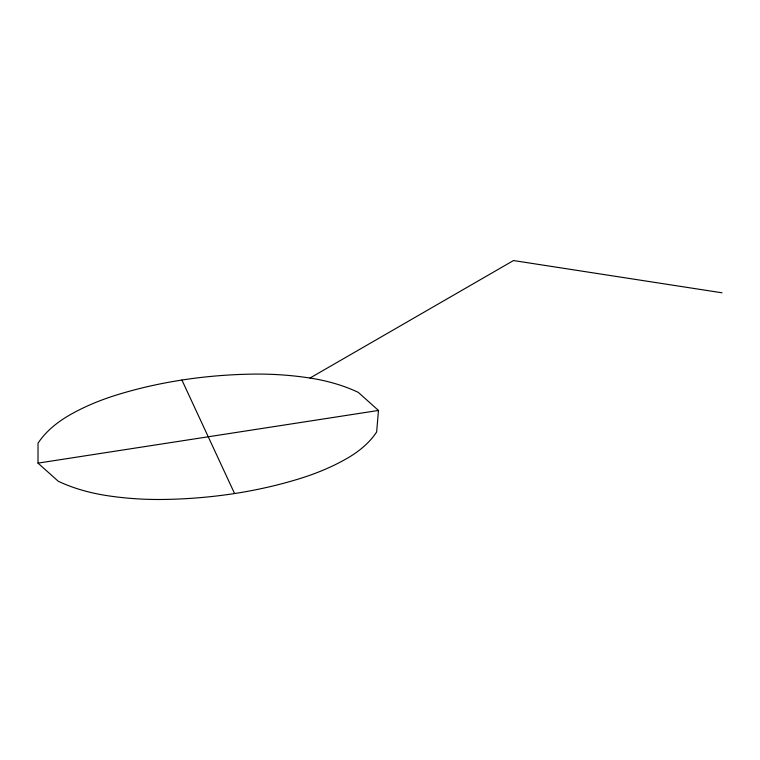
<?xml version="1.0" encoding="UTF-8"?>
<svg xmlns="http://www.w3.org/2000/svg" width="760" height="760" viewBox="0 0 760 760"><rect width="100%" height="100%" fill="white"/><g stroke="black" fill="none" stroke-linecap="round" stroke-linejoin="round"><path stroke-width="1.14" d="M38 463.125L38.029 443.213A136.543 78.831 0 0 1 69.236 415.283A201.4 116.28 0 0 1 115.71 395.266A304.256 175.664 0 0 1 252.415 374.119A201.4 116.28 0 0 1 309.994 378.043A128.592 74.243 0 0 1 358.235 392.34L378.48 410.447L376.637 431.984A128.592 74.243 0 0 1 347.234 458.289A201.4 116.28 0 0 1 300.77 478.306A304.256 175.664 0 0 1 164.055 499.453A201.4 116.28 0 0 1 106.486 495.539A128.592 74.243 0 0 1 58.245 481.241L38 463.125L378.48 410.447M309.994 378.043L513.503 260.547L722 292.799M181.906 380.038L234.574 493.534"/></g></svg>
